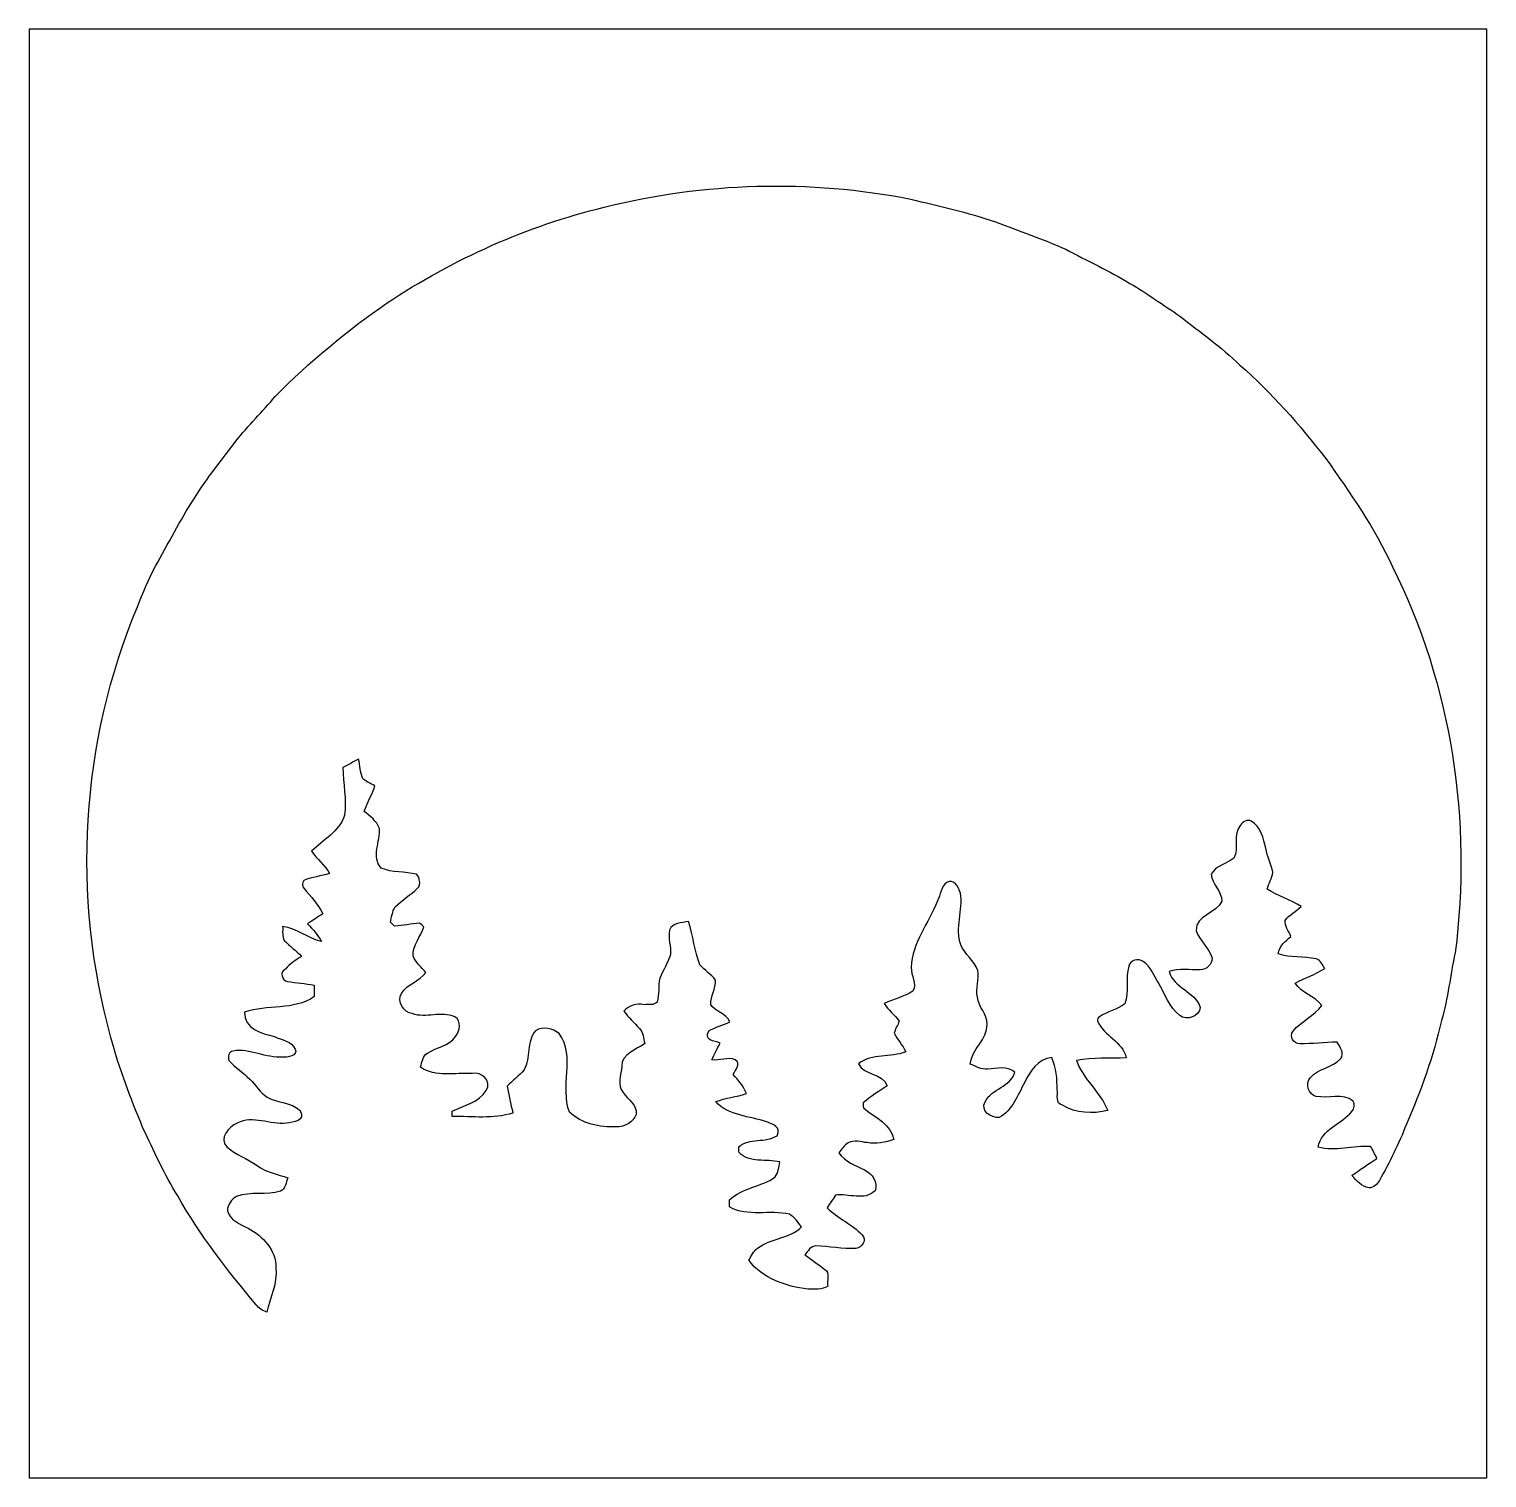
# Model space of a CAD drawing. Header units: centimetres. Extents: x -16.8 to 16.8, y -16.7 to 16.7.
import ezdxf

# ---------------------------------------------------------------- set-up
doc = ezdxf.new("R2010")
doc.units = ezdxf.units.CM
doc.header["$MEASUREMENT"] = 0
doc.layers.add('Layer 1', color=7, linetype='Continuous')

msp = doc.modelspace()

# ---------------------------------------------------------------- linework, layer by layer
at = {"layer": 'Layer 1', "color": 7}
for points, knots in [([(-16.77458, 16.66875), (-16.77458, 16.66875), (16.77458, 16.66875), (16.77458, 16.66875), (16.77458, 16.66875), (16.77458, 16.66875), (16.77458, -16.66875), (16.77458, -16.66875), (16.77458, -16.66875), (16.77458, -16.66875), (-16.77458, -16.66875), (-16.77458, -16.66875), (-16.77458, -16.66875), (-16.77458, -16.66875), (-16.77458, 16.66875), (-16.77458, 16.66875), (-16.77458, 16.66875), (-16.77458, 16.66875), (-16.77458, 16.66875), (-16.77458, 16.66875)], [0, 0, 0, 0, 0.16666667, 0.16666667, 0.16666667, 0.16666667, 0.33333333, 0.33333333, 0.33333333, 0.33333333, 0.5, 0.5, 0.5, 0.5, 0.66666667, 0.66666667, 0.66666667, 0.66666667, 1, 1, 1, 1]), ([(-3.54295, 12.56982), (-5.32095, 12.14296), (-7.0104, 11.37638), (-8.53511, 10.37131), (-8.53511, 10.37131), (-9.4555, 9.73208), (-10.32334, 9.01524), (-11.11003, 8.2169), (-11.11003, 8.2169), (-11.40813, 7.86941), (-11.73127, 7.5438), (-12.02055, 7.18855), (-12.02055, 7.18855), (-12.33488, 6.7497), (-12.68801, 6.33836), (-12.97058, 5.87728), (-12.97058, 5.87728), (-13.29725, 5.37069), (-13.57313, 4.83376), (-13.86664, 4.30777), (-13.86664, 4.30777), (-14.03421, 4.01179), (-14.15274, 3.69217), (-14.28115, 3.37785), (-14.28115, 3.37785), (-15.58643, 0.26564), (-15.79986, -3.28295), (-14.89181, -6.53168), (-14.89181, -6.53168), (-14.70907, -7.24853), (-14.43284, -7.93679), (-14.15486, -8.62048), (-14.15486, -8.62048), (-13.90156, -9.14717), (-13.66626, -9.68481), (-13.3544, -10.18046), (-13.3544, -10.18046), (-12.84958, -11.07899), (-12.21176, -11.8939), (-11.55347, -12.68377), (-11.55347, -12.68377), (-11.48962, -12.76667), (-11.40001, -12.82136), (-11.30265, -12.85981), (-11.30265, -12.85981), (-11.22715, -12.51973), (-11.05394, -12.19553), (-11.09909, -11.83675), (-11.09909, -11.83675), (-11.08251, -11.42894), (-11.39931, -11.10439), (-11.73445, -10.92623), (-11.73445, -10.92623), (-11.92001, -10.83345), (-12.15284, -10.74244), (-12.2107, -10.52054), (-12.2107, -10.52054), (-12.21034, -10.38507), (-12.11404, -10.25772), (-11.99974, -10.19069), (-11.99974, -10.19069), (-11.67377, -10.07498), (-11.31676, -10.17199), (-10.98726, -10.07075), (-10.98726, -10.07075), (-10.87332, -10.01854), (-10.86556, -9.86367), (-10.81723, -9.76842), (-10.81723, -9.76842), (-11.05711, -9.68128), (-11.31746, -9.63577), (-11.52843, -9.48478), (-11.52843, -9.48478), (-11.74538, -9.31651), (-12.02619, -9.2389), (-12.22587, -9.04981), (-12.22587, -9.04981), (-12.40719, -8.8586), (-12.18671, -8.5792), (-11.98633, -8.50971), (-11.98633, -8.50971), (-11.62332, -8.31391), (-11.23174, -8.55274), (-10.8518, -8.50794), (-10.8518, -8.50794), (-10.70046, -8.47337), (-10.40095, -8.46808), (-10.53994, -8.21584), (-10.53994, -8.21584), (-10.74244, -8.01793), (-11.05994, -8.04228), (-11.29665, -7.90787), (-11.29665, -7.90787), (-11.45928, -7.80239), (-11.55947, -7.63129), (-11.69494, -7.49723), (-11.69494, -7.49723), (-11.84557, -7.33989), (-12.03854, -7.22877), (-12.1793, -7.0612), (-12.1793, -7.0612), (-12.19941, -6.98288), (-12.18142, -6.85306), (-12.08123, -6.84671), (-12.08123, -6.84671), (-11.69282, -6.78109), (-11.32769, -7.01922), (-10.93858, -6.98465), (-10.93858, -6.98465), (-10.84192, -6.99911), (-10.57346, -6.96031), (-10.6493, -6.80226), (-10.6493, -6.80226), (-10.73326, -6.62093), (-10.96116, -6.58566), (-11.1312, -6.5151), (-11.1312, -6.5151), (-11.42083, -6.44172), (-11.8297, -6.33377), (-11.81735, -5.95418), (-11.81735, -5.95418), (-11.29912, -5.76827), (-10.68352, -5.92384), (-10.21256, -5.5947), (-10.21256, -5.5947), (-10.21221, -5.52803), (-10.21186, -5.39432), (-10.21151, -5.32765), (-10.21151, -5.32765), (-10.41753, -5.2959), (-10.62567, -5.27791), (-10.83169, -5.24545), (-10.83169, -5.24545), (-10.9541, -5.22252), (-11.02219, -5.02497), (-10.87755, -4.96182), (-10.87755, -4.96182), (-10.77877, -4.83658), (-10.63731, -4.75897), (-10.50996, -4.66796), (-10.50996, -4.66796), (-10.6299, -4.53531), (-10.77877, -4.43265), (-10.90224, -4.30495), (-10.90224, -4.30495), (-10.95904, -4.20688), (-10.93223, -4.08658), (-10.94211, -3.97828), (-10.94211, -3.97828), (-10.61861, -4.03225), (-10.35614, -4.24392), (-10.04323, -4.32999), (-10.04323, -4.32999), (-10.12508, -4.17477), (-10.2489, -4.04848), (-10.36532, -3.91971), (-10.36532, -3.91971), (-10.25102, -3.84104), (-10.13566, -3.76414), (-10.01889, -3.68935), (-10.01889, -3.68935), (-10.12014, -3.46675), (-10.29441, -3.29494), (-10.44857, -3.11009), (-10.44857, -3.11009), (-10.50537, -3.05823), (-10.49091, -2.97956), (-10.45386, -2.92065), (-10.45386, -2.92065), (-10.26266, -2.84621), (-10.05699, -2.81975), (-9.86049, -2.76119), (-9.86049, -2.76119), (-9.96633, -2.56575), (-10.154, -2.43593), (-10.27395, -2.25072), (-10.27395, -2.25072), (-10.01536, -1.97979), (-9.6333, -1.80411), (-9.51724, -1.4224), (-9.51724, -1.4224), (-9.46291, -1.05763), (-9.55216, -0.69074), (-9.55322, -0.32526), (-9.55322, -0.32526), (-9.43398, -0.25964), (-9.3151, -0.19368), (-9.19374, -0.13159), (-9.19374, -0.13159), (-9.15917, -0.27587), (-9.15635, -0.42898), (-9.10131, -0.56762), (-9.10131, -0.56762), (-9.02723, -0.65158), (-8.91646, -0.68862), (-8.82121, -0.74224), (-8.82121, -0.74224), (-8.87236, -0.95144), (-9.00148, -1.12818), (-9.06216, -1.33385), (-9.06216, -1.33385), (-8.92669, -1.44251), (-8.77499, -1.55399), (-8.71361, -1.72367), (-8.71361, -1.72367), (-8.68221, -2.01436), (-8.91223, -2.38443), (-8.66951, -2.63666), (-8.66951, -2.63666), (-8.41763, -2.75237), (-8.12236, -2.71004), (-7.85848, -2.78059), (-7.85848, -2.78059), (-7.77699, -2.8642), (-7.75758, -3.00814), (-7.83343, -3.10197), (-7.83343, -3.10197), (-7.99888, -3.25473), (-8.19185, -3.37397), (-8.35272, -3.53166), (-8.35272, -3.53166), (-8.41728, -3.6382), (-8.43315, -3.7652), (-8.46067, -3.88479), (-8.46067, -3.88479), (-8.42963, -3.91336), (-8.39858, -3.94229), (-8.36718, -3.97157), (-8.36718, -3.97157), (-8.17492, -3.95252), (-7.98266, -3.92783), (-7.7911, -3.90137), (-7.7911, -3.90137), (-7.75723, -3.9303), (-7.72336, -3.95923), (-7.68914, -3.98851), (-7.68914, -3.98851), (-7.75899, -4.21711), (-7.95373, -4.40796), (-7.93679, -4.65914), (-7.93679, -4.65914), (-7.87859, -4.81083), (-7.74771, -4.91702), (-7.64611, -5.03943), (-7.64611, -5.03943), (-7.78581, -5.25392), (-8.07861, -5.29519), (-8.20279, -5.52027), (-8.20279, -5.52027), (-8.31462, -5.70442), (-8.15975, -5.96089), (-7.95796, -5.98664), (-7.95796, -5.98664), (-7.64187, -6.10553), (-7.29086, -5.91785), (-6.97724, -6.05896), (-6.97724, -6.05896), (-6.81919, -6.15809), (-6.85906, -6.38528), (-6.96066, -6.51369), (-6.96066, -6.51369), (-7.10988, -6.73312), (-7.39846, -6.75464), (-7.60518, -6.89434), (-7.60518, -6.89434), (-7.72195, -6.95854), (-7.72936, -7.10565), (-7.76852, -7.21819), (-7.76852, -7.21819), (-7.41327, -7.46584), (-6.9783, -7.33954), (-6.57895, -7.36424), (-6.57895, -7.36424), (-6.37117, -7.31273), (-6.11117, -7.53251), (-6.25369, -7.75159), (-6.25369, -7.75159), (-6.42338, -8.02569), (-6.76451, -8.10119), (-7.03933, -8.22925), (-7.03933, -8.22925), (-7.03862, -8.261), (-7.03756, -8.32485), (-7.03686, -8.3566), (-7.03686, -8.3566), (-6.57154, -8.34425), (-6.09529, -8.42081), (-5.64374, -8.27334), (-5.64374, -8.27334), (-5.68784, -8.06732), (-5.7404, -7.86377), (-5.77462, -7.65598), (-5.77462, -7.65598), (-5.64021, -7.53639), (-5.50369, -7.41751), (-5.38551, -7.28133), (-5.38551, -7.28133), (-5.21794, -7.00899), (-5.34317, -6.62728), (-5.11845, -6.38104), (-5.11845, -6.38104), (-4.95618, -6.27027), (-4.72123, -6.32495), (-4.57623, -6.44454), (-4.57623, -6.44454), (-4.18783, -6.97442), (-4.56706, -7.67609), (-4.3367, -8.25288), (-4.3367, -8.25288), (-4.05941, -8.52523), (-3.63926, -8.60919), (-3.26355, -8.58943), (-3.26355, -8.58943), (-3.07516, -8.60143), (-2.87232, -8.4836), (-2.8067, -8.30474), (-2.8067, -8.30474), (-2.7753, -8.07649), (-2.9972, -7.96325), (-3.10515, -7.79992), (-3.10515, -7.79992), (-3.24944, -7.6327), (-3.14537, -7.39105), (-3.13725, -7.19914), (-3.13725, -7.19914), (-3.14254, -6.89681), (-2.79647, -6.82166), (-2.60773, -6.67526), (-2.60773, -6.67526), (-2.64125, -6.55708), (-2.63631, -6.41879), (-2.72662, -6.32742), (-2.72662, -6.32742), (-2.84939, -6.19795), (-2.97744, -6.07377), (-3.08504, -5.93125), (-3.08504, -5.93125), (-2.96933, -5.79649), (-2.79823, -5.73934), (-2.62043, -5.78026), (-2.62043, -5.78026), (-2.52271, -5.77074), (-2.39642, -5.8039), (-2.32375, -5.72064), (-2.32375, -5.72064), (-2.26131, -5.54426), (-2.30787, -5.34705), (-2.25601, -5.16784), (-2.25601, -5.16784), (-2.18475, -4.98369), (-2.06939, -4.81683), (-2.01577, -4.62597), (-2.01577, -4.62597), (-1.99637, -4.439), (-2.0768, -4.25238), (-2.03412, -4.06612), (-2.03412, -4.06612), (-1.97661, -3.88796), (-1.74907, -3.89502), (-1.60302, -3.86856), (-1.60302, -3.86856), (-1.48343, -4.19312), (-1.47003, -4.5466), (-1.33491, -4.86622), (-1.33491, -4.86622), (-1.22978, -4.99498), (-1.07597, -5.07682), (-0.97931, -5.21406), (-0.97931, -5.21406), (-0.96132, -5.40985), (-1.09643, -5.58941), (-1.08444, -5.78062), (-1.08444, -5.78062), (-0.97614, -5.94854), (-0.7299, -5.9757), (-0.65123, -6.17749), (-0.65123, -6.17749), (-0.81068, -6.25052), (-0.98143, -6.29955), (-1.13453, -6.38528), (-1.13453, -6.38528), (-1.24989, -6.60929), (-1.01, -6.60859), (-0.87171, -6.66538), (-0.87171, -6.66538), (-0.93874, -6.79238), (-1.00471, -6.91938), (-1.06151, -7.05203), (-1.06151, -7.05203), (-0.88194, -7.07284), (-0.69321, -6.9783), (-0.52176, -7.04815), (-0.52176, -7.04815), (-0.38664, -7.14304), (-0.52176, -7.2838), (-0.57079, -7.38752), (-0.57079, -7.38752), (-0.44909, -7.5184), (-0.32914, -7.65528), (-0.26741, -7.82708), (-0.26741, -7.82708), (-0.49989, -7.89869), (-0.74436, -7.92692), (-0.97296, -8.01123), (-0.97296, -8.01123), (-0.67451, -8.34461), (-0.19191, -8.34143), (0.20496, -8.47478), (0.20496, -8.47478), (0.3369, -8.53757), (0.54187, -8.58591), (0.44097, -8.79546), (0.44097, -8.79546), (0.17674, -8.97079), (-0.19826, -8.82897), (-0.4385, -9.0551), (-0.4385, -9.0551), (-0.44521, -9.09743), (-0.4445, -9.13977), (-0.43639, -9.1821), (-0.43639, -9.1821), (-0.19156, -9.43892), (0.18944, -9.32145), (0.49989, -9.39871), (0.49989, -9.39871), (0.48013, -9.51724), (0.46249, -9.64071), (0.39723, -9.74478), (0.39723, -9.74478), (0.07408, -9.97973), (-0.36266, -9.98855), (-0.65828, -10.27148), (-0.65828, -10.27148), (-0.65723, -10.32581), (-0.65581, -10.38049), (-0.6544, -10.43552), (-0.6544, -10.43552), (-0.23601, -10.67117), (0.27552, -10.49655), (0.72461, -10.60203), (0.72461, -10.60203), (0.84243, -10.67223), (0.92287, -10.78618), (1.00295, -10.89448), (1.00295, -10.89448), (0.72496, -11.17106), (0.29281, -11.15307), (-0.01235, -11.38308), (-0.01235, -11.38308), (-0.11007, -11.45046), (-0.15381, -11.56476), (-0.21308, -11.66283), (-0.21308, -11.66283), (0.10301, -12.09005), (0.64206, -12.25832), (1.14653, -12.32923), (1.14653, -12.32923), (1.29822, -12.32288), (1.47638, -12.35251), (1.60831, -12.25585), (1.60831, -12.25585), (1.57021, -12.13944), (1.66829, -11.94611), (1.53494, -11.87132), (1.53494, -11.87132), (1.38536, -11.75597), (1.23014, -11.64872), (1.08126, -11.53301), (1.08126, -11.53301), (1.15041, -11.45328), (1.21214, -11.32875), (1.33315, -11.33016), (1.33315, -11.33016), (1.64006, -11.34075), (1.94522, -11.40672), (2.25319, -11.38767), (2.25319, -11.38767), (2.39289, -11.38237), (2.51777, -11.18588), (2.39677, -11.07969), (2.39677, -11.07969), (2.16464, -10.82675), (1.83021, -10.7001), (1.59138, -10.45281), (1.59138, -10.45281), (1.65488, -10.35685), (1.71873, -10.26054), (1.78329, -10.166), (1.78329, -10.166), (2.08703, -10.1152), (2.44475, -10.30711), (2.69381, -10.06475), (2.69381, -10.06475), (2.77601, -9.87672), (2.62114, -9.66152), (2.45075, -9.58286), (2.45075, -9.58286), (2.23485, -9.48337), (2.00731, -9.38812), (1.85843, -9.19339), (1.85843, -9.19339), (1.92546, -9.11013), (1.98332, -9.01277), (2.07786, -8.95773), (2.07786, -8.95773), (2.21192, -8.88577), (2.36926, -8.94292), (2.50931, -8.95491), (2.50931, -8.95491), (2.71709, -8.98666), (2.93194, -8.95632), (3.12808, -8.88153), (3.12808, -8.88153), (3.05647, -8.53405), (2.71251, -8.38659), (2.46486, -8.18727), (2.46486, -8.18727), (2.413, -8.15587), (2.41335, -8.0899), (2.42252, -8.03769), (2.42252, -8.03769), (2.59327, -7.89093), (2.788, -7.77487), (2.97321, -7.64752), (2.97321, -7.64752), (2.86632, -7.34377), (2.45145, -7.41998), (2.31175, -7.14022), (2.31175, -7.14022), (2.62431, -6.89469), (3.04871, -7.00476), (3.40078, -6.86611), (3.40078, -6.86611), (3.33128, -6.70983), (3.21028, -6.58495), (3.13619, -6.43255), (3.13619, -6.43255), (3.15771, -6.33448), (3.22121, -6.25263), (3.24944, -6.15668), (3.24944, -6.15668), (3.14396, -6.0138), (2.99755, -5.90515), (2.90759, -5.74957), (2.90759, -5.74957), (3.12314, -5.64868), (3.36338, -5.59717), (3.56482, -5.46841), (3.56482, -5.46841), (3.66783, -5.29414), (3.52178, -5.10364), (3.52425, -4.9216), (3.52425, -4.9216), (3.54859, -4.35504), (3.93136, -3.89996), (4.13032, -3.3909), (4.13032, -3.3909), (4.20299, -3.25261), (4.21217, -3.06423), (4.34375, -2.96757), (4.34375, -2.96757), (4.50885, -2.86844), (4.61927, -3.07587), (4.65702, -3.21275), (4.65702, -3.21275), (4.73216, -3.6068), (4.52332, -4.01814), (4.67148, -4.40443), (4.67148, -4.40443), (4.75756, -4.62774), (4.97593, -4.76779), (5.06095, -4.99004), (5.06095, -4.99004), (5.09976, -5.19536), (5.00592, -5.4035), (5.04966, -5.61093), (5.04966, -5.61093), (5.07224, -5.8353), (5.2765, -5.99405), (5.27262, -6.22688), (5.27262, -6.22688), (5.29131, -6.58812), (4.91243, -6.79274), (4.88527, -7.14551), (4.88527, -7.14551), (5.01121, -7.20408), (5.14244, -7.27992), (5.28708, -7.26264), (5.28708, -7.26264), (5.49275, -7.24641), (5.73405, -7.18573), (5.91044, -7.33249), (5.91044, -7.33249), (5.82366, -7.67468), (5.36469, -7.70925), (5.2264, -8.01405), (5.2264, -8.01405), (5.11598, -8.23242), (5.36681, -8.3887), (5.55025, -8.37636), (5.55025, -8.37636), (5.8547, -8.21196), (5.97323, -7.86306), (6.13375, -7.57908), (6.13375, -7.57908), (6.25828, -7.31555), (6.43678, -7.02557), (6.76134, -6.9977), (6.76134, -6.9977), (6.86717, -7.23089), (6.88799, -7.49053), (6.8834, -7.74347), (6.8834, -7.74347), (6.91056, -7.85354), (6.83366, -8.05392), (7.00617, -8.09272), (7.00617, -8.09272), (7.31344, -8.28322), (7.70502, -8.29874), (8.04968, -8.21443), (8.04968, -8.21443), (7.87894, -7.78722), (7.47924, -7.49829), (7.32755, -7.06473), (7.32755, -7.06473), (7.70537, -6.98041), (8.09378, -7.03404), (8.47619, -7.00334), (8.47619, -7.00334), (8.39047, -6.62905), (7.95479, -6.49711), (7.81614, -6.15562), (7.81614, -6.15562), (7.80556, -6.11223), (7.81932, -6.08048), (7.85812, -6.06037), (7.85812, -6.06037), (8.03734, -5.93337), (8.27405, -5.90338), (8.44056, -5.75733), (8.44056, -5.75733), (8.55416, -5.48428), (8.45044, -5.17701), (8.53228, -4.89726), (8.53228, -4.89726), (8.5665, -4.75791), (8.75065, -4.70076), (8.86672, -4.78508), (8.86672, -4.78508), (9.04028, -4.90114), (9.11154, -5.10822), (9.21667, -5.27897), (9.21667, -5.27897), (9.36766, -5.53438), (9.46538, -5.83918), (9.7088, -6.02615), (9.7088, -6.02615), (9.86543, -6.15703), (10.16353, -6.05049), (10.17834, -5.84271), (10.17834, -5.84271), (10.05381, -5.47194), (9.56522, -5.39997), (9.46362, -5.01721), (9.46362, -5.01721), (9.69574, -4.94136), (9.93987, -4.98334), (10.1794, -4.97769), (10.1794, -4.97769), (10.3191, -4.97664), (10.45281, -4.85175), (10.45457, -4.71135), (10.45457, -4.71135), (10.37696, -4.47428), (10.16035, -4.30636), (10.08098, -4.0707), (10.08098, -4.0707), (10.07427, -3.71334), (10.55017, -3.69041), (10.67188, -3.40148), (10.67188, -3.40148), (10.67964, -3.16159), (10.44822, -3.01166), (10.43199, -2.77954), (10.43199, -2.77954), (10.53289, -2.58057), (10.79041, -2.54247), (10.95022, -2.40982), (10.95022, -2.40982), (11.08604, -2.17734), (10.916, -1.86337), (11.10227, -1.64818), (11.10227, -1.64818), (11.15836, -1.57833), (11.26102, -1.50566), (11.35098, -1.55928), (11.35098, -1.55928), (11.57358, -1.67746), (11.63602, -1.95615), (11.68823, -2.18193), (11.68823, -2.18193), (11.71822, -2.37137), (11.81488, -2.54318), (11.84734, -2.73156), (11.84734, -2.73156), (11.83076, -2.86914), (11.75844, -2.99191), (11.71504, -3.12244), (11.71504, -3.12244), (11.96481, -3.28083), (12.24844, -3.37009), (12.5028, -3.51966), (12.5028, -3.51966), (12.38814, -3.63784), (12.22763, -3.70699), (12.12956, -3.83963), (12.12956, -3.83963), (12.11615, -3.9751), (12.21669, -4.08975), (12.26573, -4.21005), (12.26573, -4.21005), (12.1345, -4.31553), (12.00503, -4.43371), (11.97046, -4.60939), (11.97046, -4.60939), (12.25232, -4.71064), (12.55712, -4.66372), (12.84605, -4.72793), (12.84605, -4.72793), (12.95294, -4.75156), (12.99069, -4.86728), (13.0429, -4.94947), (13.0429, -4.94947), (12.82594, -5.08071), (12.58782, -5.16925), (12.36204, -5.28285), (12.36204, -5.28285), (12.5035, -5.52485), (12.81747, -5.57142), (12.97587, -5.79543), (12.97587, -5.79543), (12.80654, -6.04661), (12.49751, -6.15527), (12.31512, -6.39092), (12.31512, -6.39092), (12.21528, -6.5084), (12.32923, -6.68055), (12.47034, -6.67985), (12.47034, -6.67985), (12.75644, -6.67949), (13.04219, -6.65092), (13.32865, -6.64069), (13.32865, -6.64069), (13.39532, -6.75358), (13.50504, -6.89363), (13.40873, -7.02381), (13.40873, -7.02381), (13.21999, -7.22771), (12.89967, -7.24711), (12.71235, -7.45525), (12.71235, -7.45525), (12.59134, -7.59672), (12.65978, -7.85072), (12.8464, -7.89305), (12.8464, -7.89305), (13.12721, -7.9442), (13.45389, -7.81121), (13.70154, -7.99712), (13.70154, -7.99712), (13.73364, -8.07614), (13.72905, -8.17104), (13.67014, -8.23736), (13.67014, -8.23736), (13.42602, -8.53299), (12.97446, -8.63565), (12.88944, -9.05757), (12.88944, -9.05757), (13.28667, -9.1634), (13.69589, -9.02864), (14.09876, -9.04064), (14.09876, -9.04064), (14.15027, -9.13095), (14.19966, -9.22267), (14.24622, -9.31616), (14.24622, -9.31616), (14.05184, -9.44421), (13.85923, -9.57545), (13.67014, -9.71091), (13.67014, -9.71091), (13.78338, -9.82416), (13.88992, -9.97797), (14.06207, -9.99525), (14.06207, -9.99525), (14.16826, -9.99666), (14.25152, -9.90988), (14.30232, -9.82486), (14.30232, -9.82486), (14.53444, -9.40576), (14.75387, -8.97855), (14.92215, -8.52911), (14.92215, -8.52911), (15.26364, -7.76005), (15.54586, -6.96207), (15.73071, -6.14045), (15.73071, -6.14045), (15.88452, -5.63139), (15.93039, -5.10081), (16.0461, -4.58329), (16.0461, -4.58329), (16.43768, -1.56916), (15.96566, 1.57268), (14.60359, 4.29754), (14.60359, 4.29754), (14.19754, 5.18901), (13.63027, 5.99193), (13.06795, 6.78921), (13.06795, 6.78921), (12.46928, 7.55862), (11.82405, 8.29416), (11.09133, 8.93974), (11.09133, 8.93974), (10.66236, 9.35143), (10.17587, 9.69469), (9.71232, 10.06475), (9.71232, 10.06475), (9.32956, 10.31769), (8.95597, 10.58439), (8.56121, 10.81793), (8.56121, 10.81793), (8.08567, 11.10932), (7.5752, 11.33651), (7.08695, 11.60427), (7.08695, 11.60427), (6.55391, 11.83569), (6.00745, 12.03431), (5.46276, 12.23574), (5.46276, 12.23574), (4.82671, 12.45658), (4.16666, 12.59628), (3.51402, 12.7575), (3.51402, 12.7575), (1.18498, 13.21611), (-1.24178, 13.14944), (-3.54295, 12.56982)], [0, 0, 0, 0, 0.00471698, 0.00471698, 0.00471698, 0.00471698, 0.00943396, 0.00943396, 0.00943396, 0.00943396, 0.01415094, 0.01415094, 0.01415094, 0.01415094, 0.01886792, 0.01886792, 0.01886792, 0.01886792, 0.02358491, 0.02358491, 0.02358491, 0.02358491, 0.02830189, 0.02830189, 0.02830189, 0.02830189, 0.03301887, 0.03301887, 0.03301887, 0.03301887, 0.03773585, 0.03773585, 0.03773585, 0.03773585, 0.04245283, 0.04245283, 0.04245283, 0.04245283, 0.04716981, 0.04716981, 0.04716981, 0.04716981, 0.05188679, 0.05188679, 0.05188679, 0.05188679, 0.05660377, 0.05660377, 0.05660377, 0.05660377, 0.06132075, 0.06132075, 0.06132075, 0.06132075, 0.06603774, 0.06603774, 0.06603774, 0.06603774, 0.07075472, 0.07075472, 0.07075472, 0.07075472, 0.0754717, 0.0754717, 0.0754717, 0.0754717, 0.08018868, 0.08018868, 0.08018868, 0.08018868, 0.08490566, 0.08490566, 0.08490566, 0.08490566, 0.08962264, 0.08962264, 0.08962264, 0.08962264, 0.09433962, 0.09433962, 0.09433962, 0.09433962, 0.0990566, 0.0990566, 0.0990566, 0.0990566, 0.10377358, 0.10377358, 0.10377358, 0.10377358, 0.10849057, 0.10849057, 0.10849057, 0.10849057, 0.11320755, 0.11320755, 0.11320755, 0.11320755, 0.11792453, 0.11792453, 0.11792453, 0.11792453, 0.12264151, 0.12264151, 0.12264151, 0.12264151, 0.12735849, 0.12735849, 0.12735849, 0.12735849, 0.13207547, 0.13207547, 0.13207547, 0.13207547, 0.13679245, 0.13679245, 0.13679245, 0.13679245, 0.14150943, 0.14150943, 0.14150943, 0.14150943, 0.14622642, 0.14622642, 0.14622642, 0.14622642, 0.1509434, 0.1509434, 0.1509434, 0.1509434, 0.15566038, 0.15566038, 0.15566038, 0.15566038, 0.16037736, 0.16037736, 0.16037736, 0.16037736, 0.16509434, 0.16509434, 0.16509434, 0.16509434, 0.16981132, 0.16981132, 0.16981132, 0.16981132, 0.1745283, 0.1745283, 0.1745283, 0.1745283, 0.17924528, 0.17924528, 0.17924528, 0.17924528, 0.18396226, 0.18396226, 0.18396226, 0.18396226, 0.18867925, 0.18867925, 0.18867925, 0.18867925, 0.19339623, 0.19339623, 0.19339623, 0.19339623, 0.19811321, 0.19811321, 0.19811321, 0.19811321, 0.20283019, 0.20283019, 0.20283019, 0.20283019, 0.20754717, 0.20754717, 0.20754717, 0.20754717, 0.21226415, 0.21226415, 0.21226415, 0.21226415, 0.21698113, 0.21698113, 0.21698113, 0.21698113, 0.22169811, 0.22169811, 0.22169811, 0.22169811, 0.22641509, 0.22641509, 0.22641509, 0.22641509, 0.23113208, 0.23113208, 0.23113208, 0.23113208, 0.23584906, 0.23584906, 0.23584906, 0.23584906, 0.24056604, 0.24056604, 0.24056604, 0.24056604, 0.24528302, 0.24528302, 0.24528302, 0.24528302, 0.25, 0.25, 0.25, 0.25, 0.25471698, 0.25471698, 0.25471698, 0.25471698, 0.25943396, 0.25943396, 0.25943396, 0.25943396, 0.26415094, 0.26415094, 0.26415094, 0.26415094, 0.26886792, 0.26886792, 0.26886792, 0.26886792, 0.27358491, 0.27358491, 0.27358491, 0.27358491, 0.27830189, 0.27830189, 0.27830189, 0.27830189, 0.28301887, 0.28301887, 0.28301887, 0.28301887, 0.28773585, 0.28773585, 0.28773585, 0.28773585, 0.29245283, 0.29245283, 0.29245283, 0.29245283, 0.29716981, 0.29716981, 0.29716981, 0.29716981, 0.30188679, 0.30188679, 0.30188679, 0.30188679, 0.30660377, 0.30660377, 0.30660377, 0.30660377, 0.31132075, 0.31132075, 0.31132075, 0.31132075, 0.31603774, 0.31603774, 0.31603774, 0.31603774, 0.32075472, 0.32075472, 0.32075472, 0.32075472, 0.3254717, 0.3254717, 0.3254717, 0.3254717, 0.33018868, 0.33018868, 0.33018868, 0.33018868, 0.33490566, 0.33490566, 0.33490566, 0.33490566, 0.33962264, 0.33962264, 0.33962264, 0.33962264, 0.34433962, 0.34433962, 0.34433962, 0.34433962, 0.3490566, 0.3490566, 0.3490566, 0.3490566, 0.35377358, 0.35377358, 0.35377358, 0.35377358, 0.35849057, 0.35849057, 0.35849057, 0.35849057, 0.36320755, 0.36320755, 0.36320755, 0.36320755, 0.36792453, 0.36792453, 0.36792453, 0.36792453, 0.37264151, 0.37264151, 0.37264151, 0.37264151, 0.37735849, 0.37735849, 0.37735849, 0.37735849, 0.38207547, 0.38207547, 0.38207547, 0.38207547, 0.38679245, 0.38679245, 0.38679245, 0.38679245, 0.39150943, 0.39150943, 0.39150943, 0.39150943, 0.39622642, 0.39622642, 0.39622642, 0.39622642, 0.4009434, 0.4009434, 0.4009434, 0.4009434, 0.40566038, 0.40566038, 0.40566038, 0.40566038, 0.41037736, 0.41037736, 0.41037736, 0.41037736, 0.41509434, 0.41509434, 0.41509434, 0.41509434, 0.41981132, 0.41981132, 0.41981132, 0.41981132, 0.4245283, 0.4245283, 0.4245283, 0.4245283, 0.42924528, 0.42924528, 0.42924528, 0.42924528, 0.43396226, 0.43396226, 0.43396226, 0.43396226, 0.43867925, 0.43867925, 0.43867925, 0.43867925, 0.44339623, 0.44339623, 0.44339623, 0.44339623, 0.44811321, 0.44811321, 0.44811321, 0.44811321, 0.45283019, 0.45283019, 0.45283019, 0.45283019, 0.45754717, 0.45754717, 0.45754717, 0.45754717, 0.46226415, 0.46226415, 0.46226415, 0.46226415, 0.46698113, 0.46698113, 0.46698113, 0.46698113, 0.47169811, 0.47169811, 0.47169811, 0.47169811, 0.47641509, 0.47641509, 0.47641509, 0.47641509, 0.48113208, 0.48113208, 0.48113208, 0.48113208, 0.48584906, 0.48584906, 0.48584906, 0.48584906, 0.49056604, 0.49056604, 0.49056604, 0.49056604, 0.49528302, 0.49528302, 0.49528302, 0.49528302, 0.5, 0.5, 0.5, 0.5, 0.50471698, 0.50471698, 0.50471698, 0.50471698, 0.50943396, 0.50943396, 0.50943396, 0.50943396, 0.51415094, 0.51415094, 0.51415094, 0.51415094, 0.51886792, 0.51886792, 0.51886792, 0.51886792, 0.52358491, 0.52358491, 0.52358491, 0.52358491, 0.52830189, 0.52830189, 0.52830189, 0.52830189, 0.53301887, 0.53301887, 0.53301887, 0.53301887, 0.53773585, 0.53773585, 0.53773585, 0.53773585, 0.54245283, 0.54245283, 0.54245283, 0.54245283, 0.54716981, 0.54716981, 0.54716981, 0.54716981, 0.55188679, 0.55188679, 0.55188679, 0.55188679, 0.55660377, 0.55660377, 0.55660377, 0.55660377, 0.56132075, 0.56132075, 0.56132075, 0.56132075, 0.56603774, 0.56603774, 0.56603774, 0.56603774, 0.57075472, 0.57075472, 0.57075472, 0.57075472, 0.5754717, 0.5754717, 0.5754717, 0.5754717, 0.58018868, 0.58018868, 0.58018868, 0.58018868, 0.58490566, 0.58490566, 0.58490566, 0.58490566, 0.58962264, 0.58962264, 0.58962264, 0.58962264, 0.59433962, 0.59433962, 0.59433962, 0.59433962, 0.5990566, 0.5990566, 0.5990566, 0.5990566, 0.60377358, 0.60377358, 0.60377358, 0.60377358, 0.60849057, 0.60849057, 0.60849057, 0.60849057, 0.61320755, 0.61320755, 0.61320755, 0.61320755, 0.61792453, 0.61792453, 0.61792453, 0.61792453, 0.62264151, 0.62264151, 0.62264151, 0.62264151, 0.62735849, 0.62735849, 0.62735849, 0.62735849, 0.63207547, 0.63207547, 0.63207547, 0.63207547, 0.63679245, 0.63679245, 0.63679245, 0.63679245, 0.64150943, 0.64150943, 0.64150943, 0.64150943, 0.64622642, 0.64622642, 0.64622642, 0.64622642, 0.6509434, 0.6509434, 0.6509434, 0.6509434, 0.65566038, 0.65566038, 0.65566038, 0.65566038, 0.66037736, 0.66037736, 0.66037736, 0.66037736, 0.66509434, 0.66509434, 0.66509434, 0.66509434, 0.66981132, 0.66981132, 0.66981132, 0.66981132, 0.6745283, 0.6745283, 0.6745283, 0.6745283, 0.67924528, 0.67924528, 0.67924528, 0.67924528, 0.68396226, 0.68396226, 0.68396226, 0.68396226, 0.68867925, 0.68867925, 0.68867925, 0.68867925, 0.69339623, 0.69339623, 0.69339623, 0.69339623, 0.69811321, 0.69811321, 0.69811321, 0.69811321, 0.70283019, 0.70283019, 0.70283019, 0.70283019, 0.70754717, 0.70754717, 0.70754717, 0.70754717, 0.71226415, 0.71226415, 0.71226415, 0.71226415, 0.71698113, 0.71698113, 0.71698113, 0.71698113, 0.72169811, 0.72169811, 0.72169811, 0.72169811, 0.72641509, 0.72641509, 0.72641509, 0.72641509, 0.73113208, 0.73113208, 0.73113208, 0.73113208, 0.73584906, 0.73584906, 0.73584906, 0.73584906, 0.74056604, 0.74056604, 0.74056604, 0.74056604, 0.74528302, 0.74528302, 0.74528302, 0.74528302, 0.75, 0.75, 0.75, 0.75, 0.75471698, 0.75471698, 0.75471698, 0.75471698, 0.75943396, 0.75943396, 0.75943396, 0.75943396, 0.76415094, 0.76415094, 0.76415094, 0.76415094, 0.76886792, 0.76886792, 0.76886792, 0.76886792, 0.77358491, 0.77358491, 0.77358491, 0.77358491, 0.77830189, 0.77830189, 0.77830189, 0.77830189, 0.78301887, 0.78301887, 0.78301887, 0.78301887, 0.78773585, 0.78773585, 0.78773585, 0.78773585, 0.79245283, 0.79245283, 0.79245283, 0.79245283, 0.79716981, 0.79716981, 0.79716981, 0.79716981, 0.80188679, 0.80188679, 0.80188679, 0.80188679, 0.80660377, 0.80660377, 0.80660377, 0.80660377, 0.81132075, 0.81132075, 0.81132075, 0.81132075, 0.81603774, 0.81603774, 0.81603774, 0.81603774, 0.82075472, 0.82075472, 0.82075472, 0.82075472, 0.8254717, 0.8254717, 0.8254717, 0.8254717, 0.83018868, 0.83018868, 0.83018868, 0.83018868, 0.83490566, 0.83490566, 0.83490566, 0.83490566, 0.83962264, 0.83962264, 0.83962264, 0.83962264, 0.84433962, 0.84433962, 0.84433962, 0.84433962, 0.8490566, 0.8490566, 0.8490566, 0.8490566, 0.85377358, 0.85377358, 0.85377358, 0.85377358, 0.85849057, 0.85849057, 0.85849057, 0.85849057, 0.86320755, 0.86320755, 0.86320755, 0.86320755, 0.86792453, 0.86792453, 0.86792453, 0.86792453, 0.87264151, 0.87264151, 0.87264151, 0.87264151, 0.87735849, 0.87735849, 0.87735849, 0.87735849, 0.88207547, 0.88207547, 0.88207547, 0.88207547, 0.88679245, 0.88679245, 0.88679245, 0.88679245, 0.89150943, 0.89150943, 0.89150943, 0.89150943, 0.89622642, 0.89622642, 0.89622642, 0.89622642, 0.9009434, 0.9009434, 0.9009434, 0.9009434, 0.90566038, 0.90566038, 0.90566038, 0.90566038, 0.91037736, 0.91037736, 0.91037736, 0.91037736, 0.91509434, 0.91509434, 0.91509434, 0.91509434, 0.91981132, 0.91981132, 0.91981132, 0.91981132, 0.9245283, 0.9245283, 0.9245283, 0.9245283, 0.92924528, 0.92924528, 0.92924528, 0.92924528, 0.93396226, 0.93396226, 0.93396226, 0.93396226, 0.93867925, 0.93867925, 0.93867925, 0.93867925, 0.94339623, 0.94339623, 0.94339623, 0.94339623, 0.94811321, 0.94811321, 0.94811321, 0.94811321, 0.95283019, 0.95283019, 0.95283019, 0.95283019, 0.95754717, 0.95754717, 0.95754717, 0.95754717, 0.96226415, 0.96226415, 0.96226415, 0.96226415, 0.96698113, 0.96698113, 0.96698113, 0.96698113, 0.97169811, 0.97169811, 0.97169811, 0.97169811, 0.97641509, 0.97641509, 0.97641509, 0.97641509, 0.98113208, 0.98113208, 0.98113208, 0.98113208, 0.98584906, 0.98584906, 0.98584906, 0.98584906, 0.99056604, 0.99056604, 0.99056604, 0.99056604, 1, 1, 1, 1])]:
    msp.add_open_spline(points, degree=3, knots=knots, dxfattribs=at)

doc.saveas('drawing.dxf')
